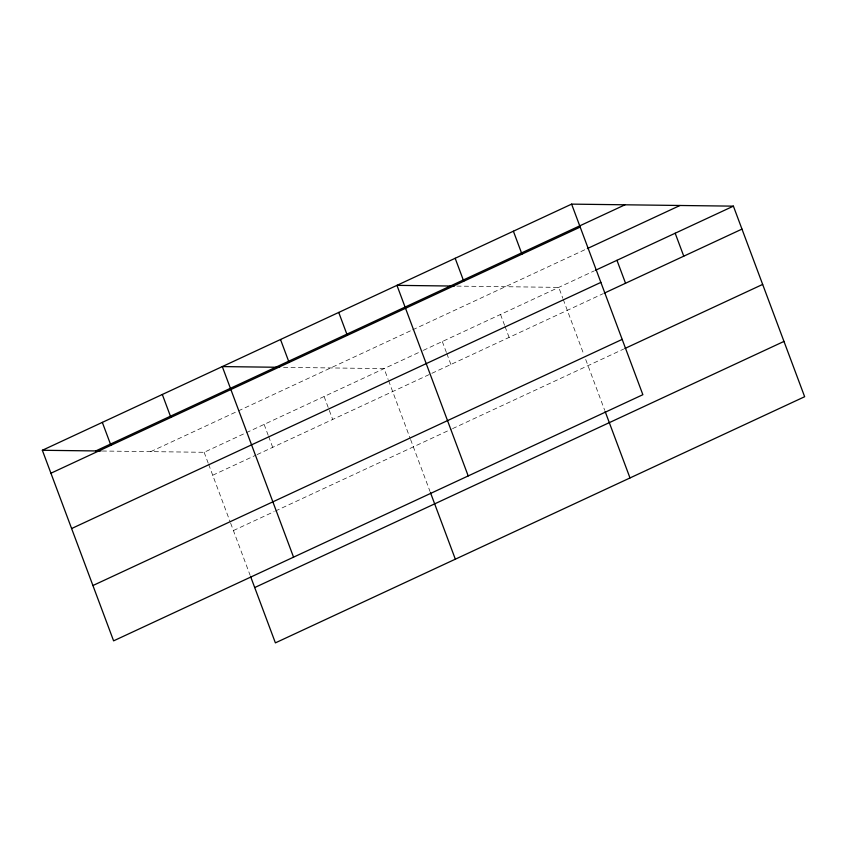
<?xml version="1.0" encoding="UTF-8"?>
<svg xmlns="http://www.w3.org/2000/svg" width="847" height="847" viewBox="0 0 847 847"><rect width="100%" height="100%" fill="white"/><g stroke="black" fill="none" stroke-linecap="round" stroke-linejoin="round"><path stroke-width="0.64" stroke-dasharray="4.24 3.18" d="M150.745 451.631L237.128 411.462M238.325 410.901L411.494 330.362M412.68 329.811L586.145 249.134M102.286 451.017L204.138 452.298L422.113 350.923M423.299 350.372L594.382 270.807M212.724 475.241L255.91 455.157M257.107 454.595L430.689 373.876M431.875 373.315L602.969 293.75M233.401 530.561L274.195 511.588M275.391 511.027L451.366 429.185M452.563 428.635L623.646 349.07M456.893 286.106L558.745 287.377L562.81 298.25M283.544 367.354L384.083 368.604L388.148 379.477M563.255 299.457L583.869 354.586M585.711 359.499L604.684 410.244M500.524 314.459L504.59 325.322M505.045 326.529L509.1 337.402M442.303 341.532L446.369 352.405M446.824 353.612L450.89 364.475M388.604 380.684L410.128 438.27M410.594 439.498L430.022 491.472M324.105 396.502L332.68 419.445M264.126 424.4L268.192 435.273M268.637 436.48L272.702 447.343M204.138 452.298L208.203 463.161M208.658 464.368L230.183 521.953M230.649 523.181L250.077 575.166"/><path stroke-width="1.27" d="M571.609 204.127L642.862 394.702L113.604 640.851L42.35 450.276L571.609 204.127L733.396 206.149L804.65 396.724L275.391 642.873L250.543 576.405M95.743 450.943L625.001 204.805M50.926 473.219L580.184 227.081M587.331 248.584L680.003 205.482M595.579 270.246L733.396 206.149M71.614 528.539L600.872 282.4M604.155 293.2L741.972 229.103M92.916 585.531L622.174 339.393M624.832 348.519L762.66 284.423M254.714 587.553L783.973 341.415M454.267 286.074L396.957 285.354L468.2 475.929M279.616 367.302L222.295 366.582L293.549 557.157M42.35 450.276L100.984 451.006M675.175 233.232L683.762 256.175M616.965 260.304L625.541 283.247M605.139 411.483L629.999 477.952M513.388 231.21L521.964 254.153M455.167 258.282L463.754 281.225M430.488 492.71L455.337 559.179M338.736 312.437L347.312 335.38M280.516 339.509L289.092 362.452M162.317 394.48L170.893 417.433M102.328 422.378L110.915 445.321"/></g></svg>
